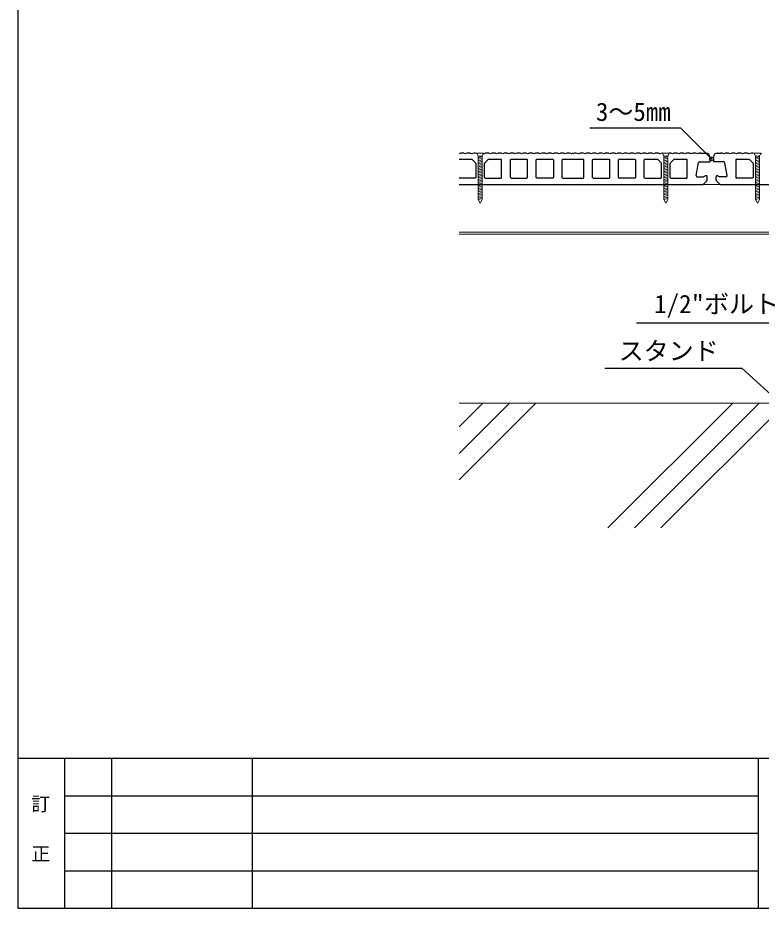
# Model space of a CAD drawing. Units: millimetres, scale not verified. Extents: x -1033 to 1029, y -737 to 700.
# Drawn here: x -1033 to -438, y -725 to -13 of the extents above; entities that cross this region are included whole.
import ezdxf
from ezdxf.enums import TextEntityAlignment as Align

# ---------------------------------------------------------------- set-up
doc = ezdxf.new("R2010")
doc.units = ezdxf.units.MM
doc.header["$LTSCALE"] = 5
doc.header["$PDMODE"] = 32
doc.header["$PDSIZE"] = 3
doc.layers.add('0-1_中線', color=7, linetype='Continuous', lineweight=18)
for name, color, linetype in [('0-3_太線２', 2, 'Continuous'), ('0-6_文字', 7, 'Continuous'), ('F-1_中線', 7, 'Continuous'), ('F-6_文字', 7, 'Continuous')]:
    doc.layers.add(name, color=color, linetype=linetype)
doc.styles.add('ＭＳ ゴシック', font='')
doc.styles.get('ＭＳ ゴシック').set_extended_font_data('MS Gothic')

msp = doc.modelspace()

# ---------------------------------------------------------------- linework, layer by layer
at = {"layer": '0-1_中線'}
for p, q in [((-665.953, -120.773), (-660.353, -120.773)), ((-517.353, -120.773), (-511.753, -120.773)), ((-443.968, -120.782), (-438.368, -120.782)), ((-661.553, -123.626), (-664.753, -124.484)), ((-661.553, -124.869), (-664.753, -125.726)), ((-661.553, -126.111), (-664.753, -126.968)), ((-661.553, -127.353), (-664.753, -128.211)), ((-512.953, -123.626), (-516.153, -124.484)), ((-512.953, -124.869), (-516.153, -125.726)), ((-512.953, -126.111), (-516.153, -126.968)), ((-512.953, -127.353), (-516.153, -128.211)), ((-439.568, -123.635), (-442.768, -124.492)), ((-439.568, -124.877), (-442.768, -125.735)), ((-439.568, -126.12), (-442.768, -126.977)), ((-439.568, -127.362), (-442.768, -128.219)), ((-661.553, -128.596), (-664.753, -129.453)), ((-661.553, -129.838), (-664.753, -130.695)), ((-661.553, -131.08), (-664.753, -131.938)), ((-661.553, -132.323), (-664.753, -133.18)), ((-661.553, -133.565), (-664.753, -134.422)), ((-661.553, -134.807), (-664.753, -135.665)), ((-512.953, -128.596), (-516.153, -129.453)), ((-512.953, -129.838), (-516.153, -130.695)), ((-512.953, -131.08), (-516.153, -131.938)), ((-512.953, -132.323), (-516.153, -133.18)), ((-512.953, -133.565), (-516.153, -134.422)), ((-512.953, -134.807), (-516.153, -135.665)), ((-439.568, -128.604), (-442.768, -129.462)), ((-439.568, -129.847), (-442.768, -130.704)), ((-439.568, -131.089), (-442.768, -131.946)), ((-439.568, -132.331), (-442.768, -133.189)), ((-439.568, -133.574), (-442.768, -134.431)), ((-439.568, -134.816), (-442.768, -135.673)), ((-661.553, -136.05), (-664.753, -136.907)), ((-661.553, -137.292), (-664.753, -138.149)), ((-661.553, -138.534), (-664.753, -139.392)), ((-661.553, -139.777), (-664.753, -140.634)), ((-661.553, -141.019), (-664.753, -141.876)), ((-661.553, -142.261), (-664.753, -143.119)), ((-512.953, -136.05), (-516.153, -136.907)), ((-512.953, -137.292), (-516.153, -138.149)), ((-512.953, -138.534), (-516.153, -139.392)), ((-512.953, -139.777), (-516.153, -140.634)), ((-512.953, -141.019), (-516.153, -141.876)), ((-512.953, -142.261), (-516.153, -143.119)), ((-439.568, -136.058), (-442.768, -136.916)), ((-439.568, -137.301), (-442.768, -138.158)), ((-439.568, -138.543), (-442.768, -139.4)), ((-439.568, -139.785), (-442.768, -140.643)), ((-439.568, -141.028), (-442.768, -141.885)), ((-439.568, -142.27), (-442.768, -143.127)), ((-680.012, -145.773), (-80.012, -145.773)), ((-680.012, -145.773), (-455.012, -145.773)), ((-661.553, -143.504), (-664.753, -144.361)), ((-661.553, -144.746), (-664.753, -145.603)), ((-661.553, -145.988), (-664.753, -146.846)), ((-661.553, -147.231), (-664.753, -148.088)), ((-661.553, -148.473), (-664.753, -149.33)), ((-512.953, -143.504), (-516.153, -144.361)), ((-512.953, -144.746), (-516.153, -145.603)), ((-512.953, -145.988), (-516.153, -146.846)), ((-512.953, -147.231), (-516.153, -148.088)), ((-512.953, -148.473), (-516.153, -149.33)), ((-439.568, -143.512), (-442.768, -144.37)), ((-439.568, -144.755), (-442.768, -145.612)), ((-439.568, -145.997), (-442.768, -146.854)), ((-439.568, -147.239), (-442.768, -148.097)), ((-439.568, -148.482), (-442.768, -149.339)), ((-661.553, -149.715), (-664.753, -150.573)), ((-661.553, -150.958), (-664.753, -151.815)), ((-661.553, -152.2), (-664.753, -153.057)), ((-661.553, -153.442), (-664.753, -154.3)), ((-661.553, -154.685), (-664.753, -155.542)), ((-661.553, -155.927), (-664.753, -156.784)), ((-512.953, -149.715), (-516.153, -150.573)), ((-512.953, -150.958), (-516.153, -151.815)), ((-512.953, -152.2), (-516.153, -153.057)), ((-512.953, -153.442), (-516.153, -154.3)), ((-512.953, -154.685), (-516.153, -155.542)), ((-512.953, -155.927), (-516.153, -156.784)), ((-439.568, -149.724), (-442.768, -150.581)), ((-439.568, -150.966), (-442.768, -151.824)), ((-439.568, -152.209), (-442.768, -153.066)), ((-439.568, -153.451), (-442.768, -154.308)), ((-439.568, -154.693), (-442.768, -155.551)), ((-439.568, -155.936), (-442.768, -156.793)), ((-661.553, -157.169), (-664.753, -158.027)), ((-512.953, -157.169), (-516.153, -158.027)), ((-439.568, -157.178), (-442.768, -158.035)), ((-680.012, -184.173), (-80.012, -184.173)), ((-680.012, -185.773), (-80.012, -185.773)), ((-680.012, -320.773), (-80.012, -320.773)), ((-660.925, -320.773), (-680.012, -339.861)), ((-618.498, -320.773), (-680.012, -382.287)), ((-639.712, -320.773), (-680.012, -361.074)), ((-460.925, -320.773), (-560.925, -420.773)), ((-439.712, -320.773), (-539.712, -420.773)), ((-418.498, -320.773), (-518.498, -420.773))]:
    msp.add_line(p, q, dxfattribs=at)
for points in [[(-665.953, -120.773), (-665.894, -120.891), (-664.753, -123.173)], [(-660.353, -120.773), (-661.553, -123.173), (-664.753, -123.173)], [(-517.353, -120.773), (-517.294, -120.891), (-516.153, -123.173)], [(-511.753, -120.773), (-512.953, -123.173), (-516.153, -123.173)], [(-443.968, -120.782), (-443.909, -120.899), (-442.768, -123.182)], [(-438.368, -120.782), (-439.568, -123.182), (-442.768, -123.182)], [(-664.753, -123.173), (-664.753, -158.002), (-663.153, -160.773), (-661.553, -158.002), (-661.553, -123.173)], [(-516.153, -123.173), (-516.153, -158.002), (-514.553, -160.773), (-512.953, -158.002), (-512.953, -123.173)], [(-442.768, -123.182), (-442.768, -158.011), (-441.168, -160.782), (-439.568, -158.011), (-439.568, -123.182)]]:
    msp.add_lwpolyline(points, dxfattribs=at)
at = {"layer": '0-3_太線２'}
for p, q in [((-486.727, -120.773), (-482.353, -120.773)), ((-473.353, -120.773), (-470.527, -120.773)), ((-669.86, -125.773), (-679.853, -125.773)), ((-669.507, -125.92), (-666.799, -128.627)), ((-656.799, -125.92), (-659.507, -128.627)), ((-646.453, -125.773), (-656.446, -125.773)), ((-645.953, -140.273), (-645.953, -126.273)), ((-638.953, -140.273), (-638.953, -126.273)), ((-625.753, -125.773), (-638.453, -125.773)), ((-625.253, -140.273), (-625.253, -126.273)), ((-618.253, -140.273), (-618.253, -126.273)), ((-605.053, -125.773), (-617.753, -125.773)), ((-604.553, -126.273), (-604.553, -140.273)), ((-597.553, -140.273), (-597.553, -126.273)), ((-588.853, -125.773), (-597.053, -125.773)), ((-580.653, -125.773), (-588.853, -125.773)), ((-580.153, -140.273), (-580.153, -126.273)), ((-573.153, -140.273), (-573.153, -126.273)), ((-559.953, -125.773), (-572.653, -125.773)), ((-559.453, -140.273), (-559.453, -126.273)), ((-552.453, -140.273), (-552.453, -126.273)), ((-539.253, -125.773), (-551.953, -125.773)), ((-538.753, -126.273), (-538.753, -140.273)), ((-531.753, -140.273), (-531.753, -126.273)), ((-521.26, -125.773), (-531.253, -125.773)), ((-518.199, -128.627), (-520.907, -125.92)), ((-508.199, -125.92), (-510.907, -128.627)), ((-497.853, -125.773), (-507.846, -125.773)), ((-497.353, -140.273), (-497.353, -126.273)), ((-487.506, -127.773), (-479.353, -127.773)), ((-479.353, -123.773), (-479.353, -127.773)), ((-476.353, -123.773), (-476.353, -127.773)), ((-468.2, -127.773), (-476.353, -127.773)), ((-458.527, -126.308), (-458.527, -140.308)), ((-447.875, -125.782), (-457.868, -125.782)), ((-447.522, -125.928), (-444.815, -128.635)), ((-666.653, -128.98), (-666.653, -140.273)), ((-659.653, -140.273), (-659.653, -128.98)), ((-518.053, -140.273), (-518.053, -128.98)), ((-511.053, -140.273), (-511.053, -128.98)), ((-490.159, -138.609), (-488.492, -128.609)), ((-465.547, -138.609), (-467.214, -128.609)), ((-444.668, -128.989), (-444.668, -140.282)), ((-667.153, -140.773), (-679.853, -140.773)), ((-659.153, -140.773), (-646.453, -140.773)), ((-638.453, -140.773), (-625.753, -140.773)), ((-605.053, -140.773), (-617.753, -140.773)), ((-597.053, -140.773), (-588.853, -140.773)), ((-588.853, -140.773), (-580.653, -140.773)), ((-572.653, -140.773), (-559.953, -140.773)), ((-539.253, -140.773), (-551.953, -140.773)), ((-531.253, -140.773), (-518.553, -140.773)), ((-510.553, -140.773), (-497.853, -140.773)), ((-489.173, -139.773), (-484.353, -139.773)), ((-482.8, -138.997), (-484.353, -139.773)), ((-481.353, -142.359), (-481.353, -139.891)), ((-474.353, -142.359), (-474.353, -139.891)), ((-472.906, -138.997), (-471.353, -139.773)), ((-466.533, -139.773), (-471.353, -139.773)), ((-445.168, -140.782), (-457.868, -140.782)), ((-680.012, -145.773), (-588.853, -145.773)), ((-588.853, -145.773), (-484.767, -145.773)), ((-481.646, -143.066), (-484.06, -145.48)), ((-474.06, -143.066), (-471.646, -145.48)), ((-470.939, -145.773), (-455.012, -145.773)), ((-458.027, -145.782), (-111.982, -145.782))]:
    msp.add_line(p, q, dxfattribs=at)
for centre, radius, start, end in [((-677.527, -125.773), 5, 60, 119.80017), ((-672.527, -125.773), 5, 60, 120), ((-667.527, -125.773), 5, 69.77651, 120), ((-657.527, -125.773), 5, 60, 120), ((-652.527, -125.773), 5, 60, 120), ((-647.527, -125.773), 5, 60, 120), ((-642.527, -125.773), 5, 60, 120), ((-637.527, -125.773), 5, 60, 120), ((-632.527, -125.773), 5, 60, 120), ((-627.527, -125.773), 5, 60, 120), ((-622.527, -125.773), 5, 60, 120), ((-617.527, -125.773), 5, 60, 120), ((-612.527, -125.773), 5, 60, 120), ((-607.527, -125.773), 5, 60, 120), ((-602.527, -125.773), 5, 60, 120), ((-597.527, -125.773), 5, 60, 120), ((-592.527, -125.773), 5, 60, 120), ((-587.527, -125.773), 5, 105.37489, 120), ((-586.727, -125.773), 5, 60, 115.15912), ((-581.727, -125.773), 5, 60, 120), ((-576.727, -125.773), 5, 60, 120), ((-571.727, -125.773), 5, 60, 120), ((-566.727, -125.773), 5, 60, 120), ((-561.727, -125.773), 5, 60, 120), ((-556.727, -125.773), 5, 60, 120), ((-551.727, -125.773), 5, 60, 120), ((-546.727, -125.773), 5, 60, 120), ((-541.727, -125.773), 5, 60, 120), ((-536.727, -125.773), 5, 60, 120), ((-531.727, -125.773), 5, 60, 120), ((-526.727, -125.773), 5, 60, 120), ((-521.727, -125.773), 5, 60, 120), ((-516.727, -125.773), 5, 96.97525, 120), ((-511.727, -125.773), 5, 60, 90.29496), ((-506.727, -125.773), 5, 60, 120), ((-501.727, -125.773), 5, 60, 120), ((-496.727, -125.773), 5, 60, 120), ((-491.727, -125.773), 5, 60, 120), ((-486.727, -125.773), 5, 90, 120), ((-482.353, -123.773), 3, 0, 90), ((-473.353, -123.773), 3, 90, 180), ((-470.527, -125.773), 5, 60, 90), ((-465.527, -125.773), 5, 60, 120), ((-460.527, -125.773), 5, 60, 120), ((-455.542, -125.782), 5, 60, 119.80017), ((-450.542, -125.782), 5, 60, 120), ((-445.542, -125.782), 5, 69.77651, 120), ((-679.853, -126.273), 0.5, 90, 108.56334), ((-669.86, -126.273), 0.5, 45, 90), ((-662.527, -125.773), 5, 60, 66.77513), ((-656.446, -126.273), 0.5, 90, 135), ((-646.453, -126.273), 0.5, 0, 90), ((-638.453, -126.273), 0.5, 90, 180), ((-625.753, -126.273), 0.5, 0, 90), ((-617.753, -126.273), 0.5, 90, 180), ((-605.053, -126.273), 0.5, 0, 90), ((-597.053, -126.273), 0.5, 90, 180), ((-580.653, -126.273), 0.5, 0, 90), ((-572.653, -126.273), 0.5, 90, 180), ((-559.953, -126.273), 0.5, 0, 90), ((-551.953, -126.273), 0.5, 90, 180), ((-539.253, -126.273), 0.5, 0, 90), ((-531.253, -126.273), 0.5, 90, 180), ((-521.26, -126.273), 0.5, 45, 90), ((-507.846, -126.273), 0.5, 90, 135), ((-497.853, -126.273), 0.5, 0, 90), ((-487.506, -128.773), 1, 90, 170.53768), ((-468.2, -128.773), 1, 9.46232, 90), ((-458.027, -126.308), 0.5, 90, 180), ((-457.868, -126.282), 0.5, 90, 108.56334), ((-447.875, -126.282), 0.5, 45, 90), ((-440.542, -125.782), 5, 60, 66.77513), ((-667.153, -128.98), 0.5, 0, 45), ((-659.153, -128.98), 0.5, 135, 180), ((-518.553, -128.98), 0.5, 0, 45), ((-510.553, -128.98), 0.5, 135, 180), ((-445.168, -128.989), 0.5, 0, 45), ((-679.853, -140.273), 0.5, 251.43666, 270), ((-667.153, -140.273), 0.5, 270, 0), ((-659.153, -140.273), 0.5, 180, 270), ((-646.453, -140.273), 0.5, 270, 0), ((-638.453, -140.273), 0.5, 180, 270), ((-625.753, -140.273), 0.5, 270, 0), ((-617.753, -140.273), 0.5, 180, 270), ((-605.053, -140.273), 0.5, 270, 0), ((-597.053, -140.273), 0.5, 180, 270), ((-580.653, -140.273), 0.5, 270, 0), ((-572.653, -140.273), 0.5, 180, 270), ((-559.953, -140.273), 0.5, 270, 0), ((-551.953, -140.273), 0.5, 180, 270), ((-539.253, -140.273), 0.5, 270, 0), ((-531.253, -140.273), 0.5, 180, 270), ((-518.553, -140.273), 0.5, 270, 0), ((-510.553, -140.273), 0.5, 180, 270), ((-497.853, -140.273), 0.5, 270, 0), ((-489.173, -138.773), 1, 170.53768, 270), ((-482.353, -139.891), 1, 0, 116.56505), ((-482.353, -142.359), 1, 315, 0), ((-473.353, -139.891), 1, 63.43495, 180), ((-473.353, -142.359), 1, 180, 225), ((-466.533, -138.773), 1, 270, 9.46232), ((-458.027, -140.308), 0.5, 180, 270), ((-457.868, -140.282), 0.5, 251.43666, 270), ((-445.168, -140.282), 0.5, 270, 0), ((-484.767, -144.773), 1, 270, 315), ((-470.939, -144.773), 1, 225, 270)]:
    msp.add_arc(centre, radius, start, end, dxfattribs=at)
at = {"layer": '0-6_文字'}
for p, q in [((-575.398, -100.494), (-502.899, -100.494)), ((-477.992, -125.401), (-502.899, -100.494)), ((-538.057, -256.704), (-405.907, -256.704)), ((-563.38, -292.998), (-453.708, -292.998)), ((-453.708, -292.998), (-424.484, -319.623))]:
    msp.add_line(p, q, dxfattribs=at)
msp.add_point((-477.992, -125.401), dxfattribs=at)
at = {"layer": 'F-1_中線'}
for p, q in [((-1033.224, 699.989), (-1033.224, -725.011)), ((-1033.224, -605.011), (1029.276, -605.011)), ((-995.724, -605.011), (-995.724, -725.011)), ((-958.224, -605.011), (-958.224, -725.011)), ((-845.724, -605.011), (-845.724, -725.011)), ((-440.724, -605.011), (-440.724, -725.011)), ((-995.724, -635.011), (-440.724, -635.011)), ((-995.724, -665.011), (-440.724, -665.011)), ((-995.724, -695.011), (-440.724, -695.011)), ((-1033.224, -725.011), (1029.276, -725.011))]:
    msp.add_line(p, q, dxfattribs=at)

# ---------------------------------------------------------------- texts
at = {"layer": '0-6_文字', "style": 'ＭＳ ゴシック'}
for s, p in [('3～5㎜', (-570.493, -99.429)), ('1/2"ボルト', (-523.859, -253.232)), ('スタンド', (-552.241, -290.798))]:
    msp.add_text(s, height=14.66, dxfattribs=at).set_placement(p, align=Align.BOTTOM_LEFT)
at = {"layer": 'F-6_文字', "style": 'ＭＳ ゴシック'}
for s, p in [('訂', (-1022.323, -650.36)), ('正', (-1022.323, -690.372))]:
    msp.add_text(s, height=11, dxfattribs=at).set_placement(p, align=Align.BOTTOM_LEFT)

doc.saveas('drawing.dxf')
